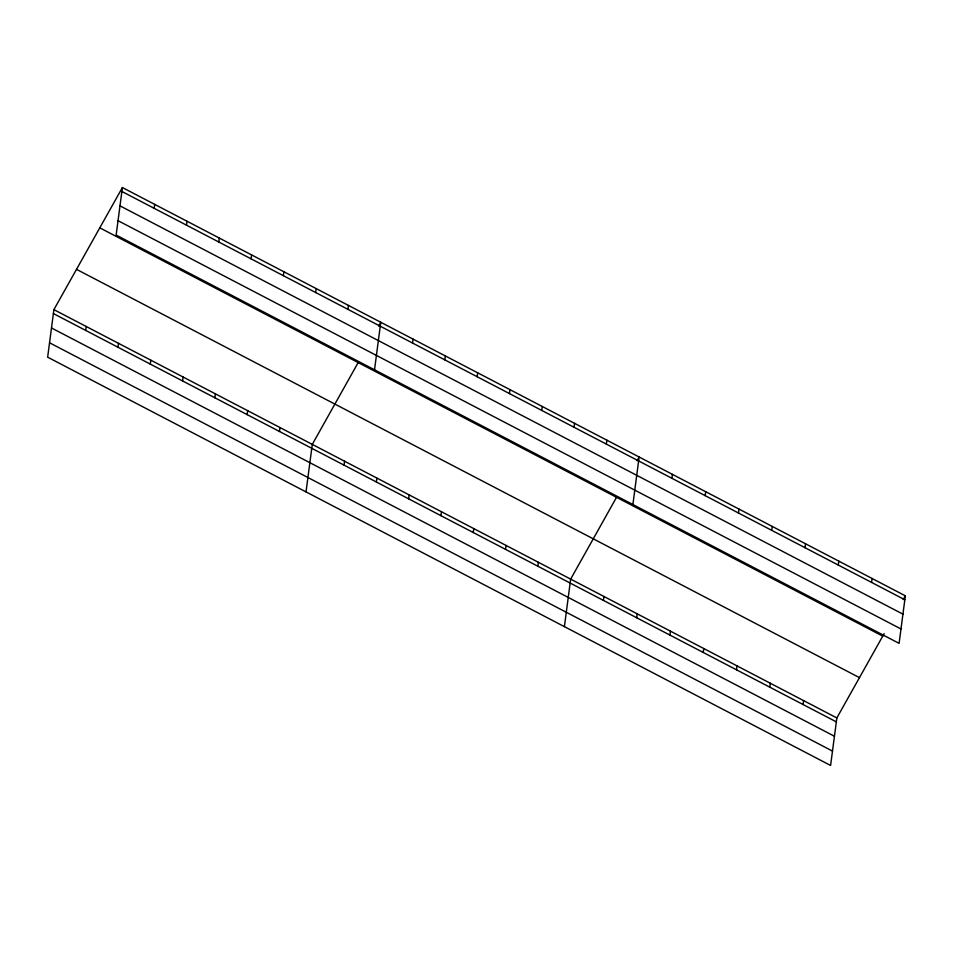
<?xml version="1.0" encoding="UTF-8"?>
<svg xmlns="http://www.w3.org/2000/svg" width="953" height="953" viewBox="0 0 953 953"><rect width="100%" height="100%" fill="white"/><g stroke="black" fill="none" stroke-linecap="round" stroke-linejoin="round"><path stroke-width="1.43" d="M122.401 187.538L116.147 235.057L899.096 643.358L905.35 595.828L122.401 187.538L53.904 309.642L47.65 357.172L830.599 765.462L836.853 717.943L884.158 633.614M85.687 330.417L86.199 326.486M117.981 347.261L118.506 343.33M154.172 208.314L154.696 204.383M150.276 364.106L150.8 360.174M186.478 225.158L186.991 221.227M182.571 380.95L183.095 377.019M218.773 241.991L219.285 238.059M214.878 397.782L215.39 393.851M251.068 258.835L251.58 254.904M247.172 414.626L247.685 410.695M283.363 275.679L283.887 271.748M279.467 431.471L279.979 427.54M315.657 292.523L316.182 288.592M306.02 491.903L312.286 444.384L358.173 362.569M347.952 309.368L348.476 305.436M344.057 465.159L344.581 461.228M374.517 369.8L380.771 322.281L378.651 326.057M376.352 481.992L376.876 478.072M412.554 343.044L413.066 339.113M408.658 498.836L409.171 494.905M444.848 359.889L445.361 355.957M440.953 515.68L441.465 511.749M477.143 376.733L477.667 372.802M473.248 532.524L473.76 528.593M509.438 393.577L509.962 389.646M505.543 549.369L506.067 545.438M541.733 410.421L542.257 406.49M537.837 566.213L538.362 562.282M574.04 427.254L574.552 423.323M564.402 626.645L570.656 579.114L616.543 497.311M606.334 444.098L606.847 440.167M603.416 600.402L603.928 596.471M632.887 504.53L639.141 457.011L637.033 460.787M636.687 617.758L637.212 613.827M671.901 478.299L672.425 474.368M669.959 635.103L670.483 631.172M705.184 495.643L705.696 491.712M703.243 652.46L703.755 648.528M738.456 513L738.968 509.069M736.514 669.816L737.038 665.885M771.727 530.356L772.252 526.425M769.786 687.161L770.31 683.23M805.011 547.701L805.523 543.77M803.069 704.517L803.582 700.586M838.283 565.058L838.795 561.126M871.554 582.414L872.078 578.483M903.23 599.616L905.35 595.828M121.877 191.47L904.838 599.759M119.983 205.848L902.944 614.149M118.041 220.679L900.99 628.968M99.791 227.838L882.752 636.127M76.514 269.354L859.463 677.643M53.904 309.642L836.853 717.943M53.392 313.573L836.341 721.874M51.498 327.963L834.447 736.252M49.544 342.782L832.493 751.083"/></g></svg>
